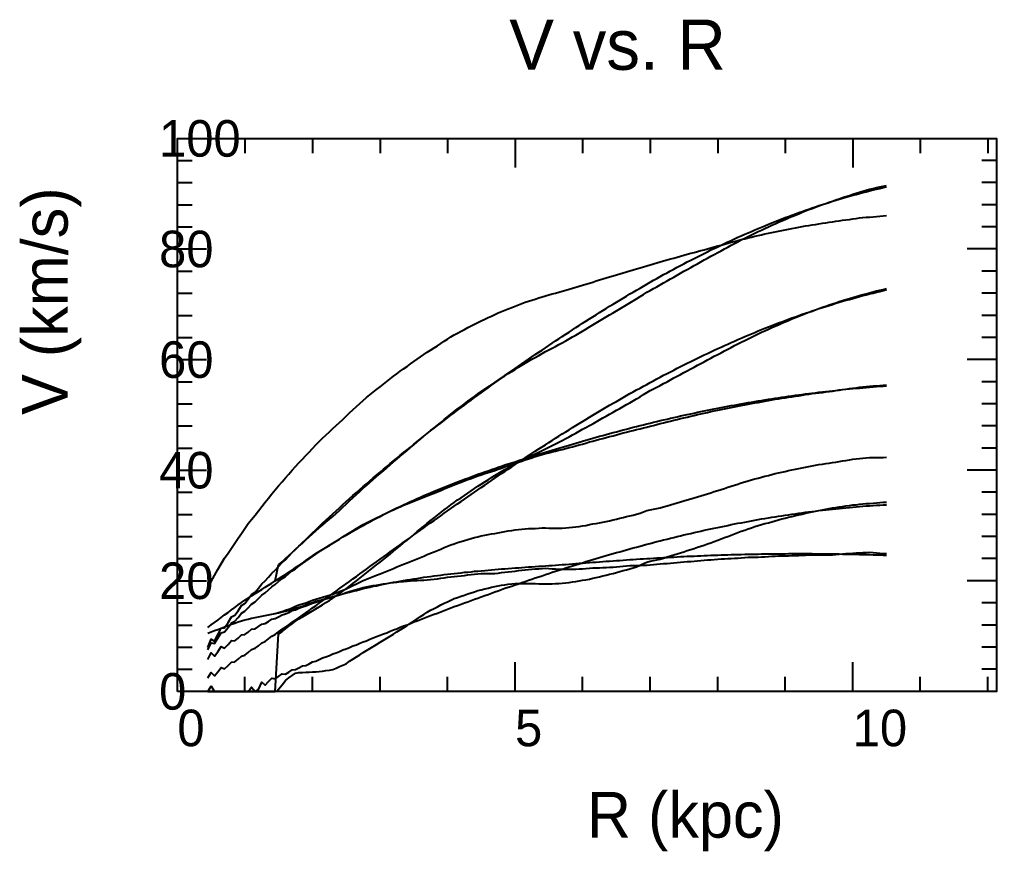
# Model space of a CAD drawing. Extents: x -35 to 179, y -35 to 147.
import ezdxf

# ---------------------------------------------------------------- set-up
doc = ezdxf.new("R2010")
doc.units = 0

msp = doc.modelspace()

# ---------------------------------------------------------------- linework, layer by layer
at = {"color": 0}
for p, q in [((14.78, 120.96), (14.78, 117.76)), ((29.55, 120.96), (29.55, 117.76)), ((44.33, 120.96), (44.33, 117.76)), ((59.1, 120.96), (59.1, 117.76)), ((73.88, 120.96), (73.88, 114.56)), ((88.66, 120.96), (88.66, 117.76)), ((103.43, 120.96), (103.43, 117.76)), ((118.21, 120.96), (118.21, 117.76)), ((132.98, 120.96), (132.98, 117.76)), ((147.76, 120.96), (147.76, 114.56)), ((162.54, 120.96), (162.54, 117.76)), ((177.31, 120.96), (177.31, 117.76)), ((0, 116.12), (3.2, 116.12)), ((179.2, 116.12), (176, 116.12)), ((0, 111.28), (3.2, 111.28)), ((179.2, 111.28), (176, 111.28)), ((0, 106.44), (3.2, 106.44)), ((179.2, 106.44), (176, 106.44)), ((0, 101.6), (3.2, 101.6)), ((179.2, 101.6), (176, 101.6)), ((0, 96.77), (6.4, 96.77)), ((179.2, 96.77), (172.8, 96.77)), ((0, 91.93), (3.2, 91.93)), ((179.2, 91.93), (176, 91.93)), ((0, 87.09), (3.2, 87.09)), ((179.2, 87.09), (176, 87.09)), ((0, 82.25), (3.2, 82.25)), ((179.2, 82.25), (176, 82.25)), ((0, 77.41), (3.2, 77.41)), ((179.2, 77.41), (176, 77.41)), ((0, 72.57), (6.4, 72.57)), ((179.2, 72.57), (172.8, 72.57)), ((0, 67.74), (3.2, 67.74)), ((179.2, 67.74), (176, 67.74)), ((0, 62.9), (3.2, 62.9)), ((179.2, 62.9), (176, 62.9)), ((0, 58.06), (3.2, 58.06)), ((179.2, 58.06), (176, 58.06)), ((0, 53.22), (3.2, 53.22)), ((179.2, 53.22), (176, 53.22)), ((0, 48.38), (6.4, 48.38)), ((179.2, 48.38), (172.8, 48.38)), ((0, 43.54), (3.2, 43.54)), ((179.2, 43.54), (176, 43.54)), ((0, 38.71), (3.2, 38.71)), ((179.2, 38.71), (176, 38.71)), ((0, 33.87), (3.2, 33.87)), ((179.2, 33.87), (176, 33.87)), ((0, 29.03), (3.2, 29.03)), ((179.2, 29.03), (176, 29.03)), ((0, 24.19), (6.4, 24.19)), ((179.2, 24.19), (172.8, 24.19)), ((0, 19.35), (3.2, 19.35)), ((179.2, 19.35), (176, 19.35)), ((0, 14.51), (3.2, 14.51)), ((179.2, 14.51), (176, 14.51)), ((0, 9.68), (3.2, 9.68)), ((179.2, 9.68), (176, 9.68)), ((0, 4.84), (3.2, 4.84)), ((73.88, 0), (73.88, 6.4)), ((147.76, 0), (147.76, 6.4)), ((179.2, 4.84), (176, 4.84)), ((14.78, 0), (14.78, 3.2)), ((29.55, 0), (29.55, 3.2)), ((44.33, 0), (44.33, 3.2)), ((59.1, 0), (59.1, 3.2)), ((88.66, 0), (88.66, 3.2)), ((103.43, 0), (103.43, 3.2)), ((118.21, 0), (118.21, 3.2)), ((132.98, 0), (132.98, 3.2)), ((162.54, 0), (162.54, 3.2)), ((177.31, 0), (177.31, 3.2))]:
    msp.add_line(p, q, dxfattribs=at)
msp.add_lwpolyline([(0, 0), (0, 120.96), (179.2, 120.96), (179.2, 0)], close=True, dxfattribs=at)
at = {"color": 4}
for points in [[(6.65, 14), (7.39, 14.53), (8.13, 15.07), (8.87, 15.61), (9.6, 16.15), (10.34, 16.71), (11.08, 17.26), (11.82, 17.82), (12.56, 18.36), (13.3, 18.9), (14.04, 19.44), (14.78, 19.94), (15.51, 20.42), (16.25, 20.9), (16.99, 21.39), (17.73, 21.84), (18.47, 22.3), (19.21, 22.77), (19.95, 23.23), (20.69, 23.69), (21.43, 24.16), (22.16, 27.67), (22.9, 28.32), (23.64, 29.03), (24.38, 29.7), (25.12, 30.39), (25.86, 31.12), (26.6, 31.79), (27.34, 32.44), (28.07, 33.12), (28.81, 33.78), (29.55, 34.45), (30.29, 35.13), (31.03, 35.74), (31.77, 36.36), (32.51, 37.01), (33.25, 37.65), (33.98, 38.28), (34.72, 38.94), (35.46, 39.6), (36.2, 40.27), (36.94, 40.95), (37.68, 41.65), (38.42, 42.34), (39.16, 43.04), (39.9, 43.73), (40.63, 44.42), (41.37, 45.07), (42.11, 45.71), (42.85, 46.35), (43.59, 47.01), (44.33, 47.64), (45.07, 48.27), (45.81, 48.93), (46.54, 49.55), (47.28, 50.18), (48.02, 50.82), (48.76, 51.45), (49.5, 52.06), (50.24, 52.69), (50.98, 53.32), (51.72, 53.94), (52.45, 54.57), (53.19, 55.18), (53.93, 55.79), (54.67, 56.42), (55.41, 57.04), (56.15, 57.62), (56.89, 58.24), (57.63, 58.85), (58.37, 59.45), (59.1, 60.07), (59.84, 60.65), (60.58, 61.24), (61.32, 61.8), (62.06, 62.35), (62.8, 62.9), (63.54, 63.46), (64.28, 64), (65.01, 64.53), (65.75, 65.07), (66.49, 65.59), (67.23, 66.1), (67.97, 66.59), (68.71, 67.07), (69.45, 67.54), (70.19, 68.05), (70.92, 68.55), (71.66, 69.02), (72.4, 69.51), (73.14, 69.98), (73.88, 70.44), (74.62, 70.9), (75.36, 71.34), (76.1, 71.78), (76.84, 72.22), (77.57, 72.64), (78.31, 73.05), (79.05, 73.48), (79.79, 73.9), (80.53, 74.31), (81.27, 74.69), (82.01, 75.07), (82.75, 75.46), (83.48, 75.87), (84.22, 76.27), (84.96, 76.68), (85.7, 77.11), (86.44, 77.53), (87.18, 77.95), (87.92, 78.39), (88.66, 78.82), (89.39, 79.26), (90.13, 79.72), (90.87, 80.17), (91.61, 80.6), (92.35, 81.04), (93.09, 81.48), (93.83, 81.92), (94.57, 82.37), (95.31, 82.81), (96.04, 83.24), (96.78, 83.7), (97.52, 84.14), (98.26, 84.58), (99, 85.02), (99.74, 85.43), (100.48, 85.88), (101.22, 86.35), (101.95, 86.82), (102.69, 87.29), (103.43, 87.71), (104.17, 88.11), (104.91, 88.52), (105.65, 88.94), (106.39, 89.37), (107.13, 89.79), (107.86, 90.22), (108.6, 90.64), (109.34, 91.06), (110.08, 91.48), (110.82, 91.9), (111.56, 92.31), (112.3, 92.73), (113.04, 93.14), (113.78, 93.54), (114.51, 93.96), (115.25, 94.36), (115.99, 94.76), (116.73, 95.18), (117.47, 95.58), (118.21, 95.98), (118.95, 96.39), (119.69, 96.79), (120.42, 97.18), (121.16, 97.58), (121.9, 97.97), (122.64, 98.35), (123.38, 98.75), (124.12, 99.13), (124.86, 99.5), (125.6, 99.87), (126.33, 100.23), (127.07, 100.57), (127.81, 100.92), (128.55, 101.27), (129.29, 101.61), (130.03, 101.96), (130.77, 102.29), (131.51, 102.61), (132.25, 102.94), (132.98, 103.25), (133.72, 103.56), (134.46, 103.88), (135.2, 104.18), (135.94, 104.48), (136.68, 104.79), (137.42, 105.09), (138.16, 105.38), (138.89, 105.66), (139.63, 105.94), (140.37, 106.2), (141.11, 106.47), (141.85, 106.73), (142.59, 106.99), (143.33, 107.24), (144.07, 107.5), (144.8, 107.76), (145.54, 108.02), (146.28, 108.26), (147.02, 108.5), (147.76, 108.75), (148.5, 108.97), (149.24, 109.19), (149.98, 109.42), (150.72, 109.62), (151.45, 109.83), (152.19, 110.01), (152.93, 110.19), (153.67, 110.35), (154.41, 110.52), (155.15, 110.69)], [(6.65, 0), (7.39, 0), (8.13, 0), (8.87, 0), (9.6, 0), (10.34, 0), (11.08, 0), (11.82, 0), (12.56, 0), (13.3, 0), (14.04, 0), (14.78, 0), (15.51, 0), (16.25, 0), (16.99, 0), (17.73, 0), (18.47, 0), (19.21, 0), (19.95, 0), (20.69, 0), (21.43, 0), (22.16, 12.62), (22.9, 13.13), (23.64, 13.71), (24.38, 14.25), (25.12, 14.79), (25.86, 15.36), (26.6, 15.84), (27.34, 16.27), (28.07, 16.71), (28.81, 17.15), (29.55, 17.59), (30.29, 18.06), (31.03, 18.5), (31.77, 18.95), (32.51, 19.44), (33.25, 19.9), (33.98, 20.36), (34.72, 20.88), (35.46, 21.4), (36.2, 21.91), (36.94, 22.45), (37.68, 23.03), (38.42, 23.6), (39.16, 24.19), (39.9, 24.76), (40.63, 25.34), (41.37, 25.93), (42.11, 26.51), (42.85, 27.09), (43.59, 27.69), (44.33, 28.27), (45.07, 28.86), (45.81, 29.46), (46.54, 30.05), (47.28, 30.64), (48.02, 31.26), (48.76, 31.86), (49.5, 32.46), (50.24, 33.07), (50.98, 33.69), (51.72, 34.31), (52.45, 34.95), (53.19, 35.56), (53.93, 36.17), (54.67, 36.8), (55.41, 37.41), (56.15, 37.97), (56.89, 38.56), (57.63, 39.13), (58.37, 39.68), (59.1, 40.25), (59.84, 40.8), (60.58, 41.35), (61.32, 41.87), (62.06, 42.37), (62.8, 42.88), (63.54, 43.39), (64.28, 43.88), (65.01, 44.37), (65.75, 44.88), (66.49, 45.34), (67.23, 45.81), (67.97, 46.29), (68.71, 46.76), (69.45, 47.19), (70.19, 47.65), (70.92, 48.1), (71.66, 48.51), (72.4, 48.93), (73.14, 49.33), (73.88, 49.74), (74.62, 50.12), (75.36, 50.5), (76.1, 50.87), (76.84, 51.24), (77.57, 51.6), (78.31, 51.95), (79.05, 52.31), (79.79, 52.67), (80.53, 53.03), (81.27, 53.41), (82.01, 53.77), (82.75, 54.15), (83.48, 54.53), (84.22, 54.9), (84.96, 55.3), (85.7, 55.71), (86.44, 56.1), (87.18, 56.49), (87.92, 56.91), (88.66, 57.32), (89.39, 57.72), (90.13, 58.14), (90.87, 58.55), (91.61, 58.96), (92.35, 59.39), (93.09, 59.81), (93.83, 60.22), (94.57, 60.65), (95.31, 61.07), (96.04, 61.48), (96.78, 61.91), (97.52, 62.33), (98.26, 62.73), (99, 63.15), (99.74, 63.55), (100.48, 63.99), (101.22, 64.46), (101.95, 64.93), (102.69, 65.39), (103.43, 65.78), (104.17, 66.16), (104.91, 66.54), (105.65, 66.92), (106.39, 67.34), (107.13, 67.74), (107.86, 68.15), (108.6, 68.55), (109.34, 68.94), (110.08, 69.35), (110.82, 69.75), (111.56, 70.14), (112.3, 70.54), (113.04, 70.93), (113.78, 71.32), (114.51, 71.72), (115.25, 72.1), (115.99, 72.49), (116.73, 72.89), (117.47, 73.29), (118.21, 73.68), (118.95, 74.08), (119.69, 74.47), (120.42, 74.86), (121.16, 75.25), (121.9, 75.64), (122.64, 76.02), (123.38, 76.41), (124.12, 76.78), (124.86, 77.14), (125.6, 77.51), (126.33, 77.87), (127.07, 78.22), (127.81, 78.56), (128.55, 78.89), (129.29, 79.23), (130.03, 79.56), (130.77, 79.88), (131.51, 80.21), (132.25, 80.53), (132.98, 80.84), (133.72, 81.15), (134.46, 81.47), (135.2, 81.76), (135.94, 82.05), (136.68, 82.35), (137.42, 82.64), (138.16, 82.92), (138.89, 83.2), (139.63, 83.48), (140.37, 83.74), (141.11, 84.01), (141.85, 84.27), (142.59, 84.53), (143.33, 84.78), (144.07, 85.02), (144.8, 85.26), (145.54, 85.5), (146.28, 85.73), (147.02, 85.95), (147.76, 86.18), (148.5, 86.38), (149.24, 86.59), (149.98, 86.8), (150.72, 86.99), (151.45, 87.19), (152.19, 87.39), (152.93, 87.58), (153.67, 87.75), (154.41, 87.93), (155.15, 88.11)], [(6.65, 14), (7.39, 14.53), (8.13, 15.07), (8.87, 15.61), (9.6, 16.15), (10.34, 16.71), (11.08, 17.26), (11.82, 17.82), (12.56, 18.36), (13.3, 18.9), (14.04, 19.44), (14.78, 19.94), (15.51, 20.42), (16.25, 20.9), (16.99, 21.39), (17.73, 21.84), (18.47, 22.3), (19.21, 22.77), (19.95, 23.23), (20.69, 23.69), (21.43, 24.16), (22.16, 24.62), (22.9, 25.1), (23.64, 25.58), (24.38, 26.06), (25.12, 26.55), (25.86, 27.07), (26.6, 27.57), (27.34, 28.07), (28.07, 28.6), (28.81, 29.11), (29.55, 29.62), (30.29, 30.13), (31.03, 30.58), (31.77, 31.04), (32.51, 31.5), (33.25, 31.96), (33.98, 32.41), (34.72, 32.87), (35.46, 33.32), (36.2, 33.78), (36.94, 34.25), (37.68, 34.7), (38.42, 35.15), (39.16, 35.6), (39.9, 36.04), (40.63, 36.48), (41.37, 36.86), (42.11, 37.24), (42.85, 37.61), (43.59, 37.98), (44.33, 38.34), (45.07, 38.7), (45.81, 39.06), (46.54, 39.4), (47.28, 39.73), (48.02, 40.07), (48.76, 40.4), (49.5, 40.71), (50.24, 41.02), (50.98, 41.33), (51.72, 41.62), (52.45, 41.91), (53.19, 42.19), (53.93, 42.47), (54.67, 42.77), (55.41, 43.05), (56.15, 43.34), (56.89, 43.65), (57.63, 43.96), (58.37, 44.27), (59.1, 44.59), (59.84, 44.88), (60.58, 45.16), (61.32, 45.46), (62.06, 45.74), (62.8, 46.02), (63.54, 46.31), (64.28, 46.59), (65.01, 46.85), (65.75, 47.12), (66.49, 47.39), (67.23, 47.65), (67.97, 47.87), (68.71, 48.09), (69.45, 48.32), (70.19, 48.58), (70.92, 48.84), (71.66, 49.1), (72.4, 49.37), (73.14, 49.63), (73.88, 49.88), (74.62, 50.14), (75.36, 50.39), (76.1, 50.63), (76.84, 50.88), (77.57, 51.12), (78.31, 51.36), (79.05, 51.6), (79.79, 51.83), (80.53, 52.05), (81.27, 52.21), (82.01, 52.38), (82.75, 52.55), (83.48, 52.75), (84.22, 52.94), (84.96, 53.13), (85.7, 53.33), (86.44, 53.52), (87.18, 53.7), (87.92, 53.9), (88.66, 54.11), (89.39, 54.32), (90.13, 54.55), (90.87, 54.76), (91.61, 54.95), (92.35, 55.15), (93.09, 55.34), (93.83, 55.53), (94.57, 55.73), (95.31, 55.93), (96.04, 56.12), (96.78, 56.33), (97.52, 56.53), (98.26, 56.73), (99, 56.93), (99.74, 57.1), (100.48, 57.27), (101.22, 57.45), (101.95, 57.64), (102.69, 57.82), (103.43, 58.01), (104.17, 58.19), (104.91, 58.38), (105.65, 58.57), (106.39, 58.76), (107.13, 58.94), (107.86, 59.13), (108.6, 59.3), (109.34, 59.48), (110.08, 59.66), (110.82, 59.84), (111.56, 60.01), (112.3, 60.19), (113.04, 60.36), (113.78, 60.53), (114.51, 60.7), (115.25, 60.87), (115.99, 61.03), (116.73, 61.2), (117.47, 61.36), (118.21, 61.51), (118.95, 61.67), (119.69, 61.82), (120.42, 61.97), (121.16, 62.12), (121.9, 62.26), (122.64, 62.4), (123.38, 62.56), (124.12, 62.7), (124.86, 62.85), (125.6, 62.98), (126.33, 63.1), (127.07, 63.22), (127.81, 63.35), (128.55, 63.49), (129.29, 63.63), (130.03, 63.77), (130.77, 63.89), (131.51, 64), (132.25, 64.12), (132.98, 64.23), (133.72, 64.34), (134.46, 64.46), (135.2, 64.57), (135.94, 64.68), (136.68, 64.81), (137.42, 64.92), (138.16, 65.03), (138.89, 65.13), (139.63, 65.22), (140.37, 65.32), (141.11, 65.41), (141.85, 65.5), (142.59, 65.59), (143.33, 65.68), (144.07, 65.78), (144.8, 65.9), (145.54, 66.01), (146.28, 66.12), (147.02, 66.22), (147.76, 66.33), (148.5, 66.43), (149.24, 66.53), (149.98, 66.62), (150.72, 66.7), (151.45, 66.79), (152.19, 66.83), (152.93, 66.87), (153.67, 66.91), (154.41, 66.95), (155.15, 67.01)]]:
    msp.add_lwpolyline(points, dxfattribs=at)
at = {"color": 3}
for points in [[(6.65, 9.59), (7.39, 11.43), (8.13, 11.01), (8.87, 12.37), (9.6, 13.85), (10.34, 13.91), (11.08, 15.06), (11.82, 16.31), (12.56, 16.64), (13.3, 17.65), (14.04, 18.76), (14.78, 19.23), (15.51, 20.17), (16.25, 21.18), (16.99, 21.73), (17.73, 22.61), (18.47, 23.55), (19.21, 24.16), (19.95, 24.99), (20.69, 25.88), (21.43, 26.51), (22.16, 27.31), (22.9, 28.16), (23.64, 28.8), (24.38, 29.58), (25.12, 30.39), (25.86, 31.04), (26.6, 31.79), (27.34, 32.57), (28.07, 33.22), (28.81, 33.95), (29.55, 34.71), (30.29, 35.36), (31.03, 36.07), (31.77, 36.8), (32.51, 37.45), (33.25, 38.15), (33.98, 38.86), (34.72, 39.5), (35.46, 40.18), (36.2, 40.88), (36.94, 41.51), (37.68, 42.18), (38.42, 42.86), (39.16, 43.49), (39.9, 44.14), (40.63, 44.8), (41.37, 45.43), (42.11, 46.06), (42.85, 46.71), (43.59, 47.33), (44.33, 47.96), (45.07, 48.59), (45.81, 49.2), (46.54, 49.82), (47.28, 50.44), (48.02, 51.04), (48.76, 51.65), (49.5, 52.26), (50.24, 52.85), (50.98, 53.45), (51.72, 54.05), (52.45, 54.64), (53.19, 55.22), (53.93, 55.81), (54.67, 56.39), (55.41, 56.97), (56.15, 57.55), (56.89, 58.13), (57.63, 58.69), (58.37, 59.26), (59.1, 59.83), (59.84, 60.39), (60.58, 60.95), (61.32, 61.51), (62.06, 62.06), (62.8, 62.62), (63.54, 63.17), (64.28, 63.71), (65.01, 64.26), (65.75, 64.81), (66.49, 65.34), (67.23, 65.88), (67.97, 66.42), (68.71, 66.95), (69.45, 67.48), (70.19, 68.01), (70.92, 68.53), (71.66, 69.06), (72.4, 69.58), (73.14, 70.1), (73.88, 70.61), (74.62, 71.13), (75.36, 71.64), (76.1, 72.15), (76.84, 72.66), (77.57, 73.17), (78.31, 73.67), (79.05, 74.18), (79.79, 74.67), (80.53, 75.17), (81.27, 75.67), (82.01, 76.16), (82.75, 76.65), (83.48, 77.15), (84.22, 77.63), (84.96, 78.11), (85.7, 78.61), (86.44, 79.08), (87.18, 79.56), (87.92, 80.05), (88.66, 80.52), (89.39, 80.99), (90.13, 81.47), (90.87, 81.94), (91.61, 82.4), (92.35, 82.87), (93.09, 83.33), (93.83, 83.78), (94.57, 84.25), (95.31, 84.7), (96.04, 85.15), (96.78, 85.6), (97.52, 86.04), (98.26, 86.48), (99, 86.93), (99.74, 87.36), (100.48, 87.79), (101.22, 88.23), (101.95, 88.65), (102.69, 89.08), (103.43, 89.51), (104.17, 89.92), (104.91, 90.33), (105.65, 90.75), (106.39, 91.16), (107.13, 91.56), (107.86, 91.97), (108.6, 92.36), (109.34, 92.76), (110.08, 93.16), (110.82, 93.54), (111.56, 93.93), (112.3, 94.32), (113.04, 94.69), (113.78, 95.07), (114.51, 95.45), (115.25, 95.81), (115.99, 96.18), (116.73, 96.55), (117.47, 96.9), (118.21, 97.25), (118.95, 97.61), (119.69, 97.96), (120.42, 98.3), (121.16, 98.65), (121.9, 98.98), (122.64, 99.32), (123.38, 99.65), (124.12, 99.98), (124.86, 100.3), (125.6, 100.63), (126.33, 100.94), (127.07, 101.25), (127.81, 101.57), (128.55, 101.87), (129.29, 102.17), (130.03, 102.47), (130.77, 102.76), (131.51, 103.05), (132.25, 103.35), (132.98, 103.63), (133.72, 103.9), (134.46, 104.19), (135.2, 104.46), (135.94, 104.72), (136.68, 104.99), (137.42, 105.25), (138.16, 105.5), (138.89, 105.76), (139.63, 106.01), (140.37, 106.25), (141.11, 106.5), (141.85, 106.74), (142.59, 106.97), (143.33, 107.21), (144.07, 107.43), (144.8, 107.65), (145.54, 107.88), (146.28, 108.09), (147.02, 108.3), (147.76, 108.51), (148.5, 108.71), (149.24, 108.91), (149.98, 109.11), (150.72, 109.3), (151.45, 109.49), (152.19, 109.68), (152.93, 109.86), (153.67, 110.03), (154.41, 110.21), (155.15, 110.38)], [(6.65, 2.97), (7.39, 4.16), (8.13, 3.42), (8.87, 4.27), (9.6, 5.2), (10.34, 4.95), (11.08, 5.63), (11.82, 6.41), (12.56, 6.43), (13.3, 7.04), (14.04, 7.73), (14.78, 7.92), (15.51, 8.49), (16.25, 9.14), (16.99, 9.42), (17.73, 9.97), (18.47, 10.59), (19.21, 10.93), (19.95, 11.48), (20.69, 12.08), (21.43, 12.47), (22.16, 13.01), (22.9, 13.59), (23.64, 14.02), (24.38, 14.56), (25.12, 15.13), (25.86, 15.58), (26.6, 16.12), (27.34, 16.69), (28.07, 17.16), (28.81, 17.7), (29.55, 18.26), (30.29, 18.74), (31.03, 19.28), (31.77, 19.84), (32.51, 20.33), (33.25, 20.87), (33.98, 21.43), (34.72, 21.93), (35.46, 22.47), (36.2, 23.03), (36.94, 23.54), (37.68, 24.07), (38.42, 24.63), (39.16, 25.14), (39.9, 25.68), (40.63, 26.23), (41.37, 26.75), (42.11, 27.28), (42.85, 27.83), (43.59, 28.36), (44.33, 28.89), (45.07, 29.43), (45.81, 29.96), (46.54, 30.49), (47.28, 31.03), (48.02, 31.56), (48.76, 32.09), (49.5, 32.63), (50.24, 33.16), (50.98, 33.69), (51.72, 34.22), (52.45, 34.75), (53.19, 35.27), (53.93, 35.81), (54.67, 36.33), (55.41, 36.85), (56.15, 37.38), (56.89, 37.91), (57.63, 38.43), (58.37, 38.95), (59.1, 39.47), (59.84, 39.99), (60.58, 40.51), (61.32, 41.03), (62.06, 41.54), (62.8, 42.06), (63.54, 42.58), (64.28, 43.09), (65.01, 43.6), (65.75, 44.11), (66.49, 44.62), (67.23, 45.12), (67.97, 45.63), (68.71, 46.13), (69.45, 46.63), (70.19, 47.14), (70.92, 47.63), (71.66, 48.13), (72.4, 48.63), (73.14, 49.12), (73.88, 49.61), (74.62, 50.11), (75.36, 50.59), (76.1, 51.08), (76.84, 51.57), (77.57, 52.05), (78.31, 52.53), (79.05, 53.02), (79.79, 53.49), (80.53, 53.96), (81.27, 54.44), (82.01, 54.91), (82.75, 55.38), (83.48, 55.85), (84.22, 56.31), (84.96, 56.77), (85.7, 57.24), (86.44, 57.69), (87.18, 58.14), (87.92, 58.61), (88.66, 59.05), (89.39, 59.5), (90.13, 59.95), (90.87, 60.39), (91.61, 60.83), (92.35, 61.28), (93.09, 61.71), (93.83, 62.14), (94.57, 62.58), (95.31, 63.01), (96.04, 63.43), (96.78, 63.87), (97.52, 64.28), (98.26, 64.7), (99, 65.13), (99.74, 65.54), (100.48, 65.94), (101.22, 66.36), (101.95, 66.76), (102.69, 67.16), (103.43, 67.57), (104.17, 67.96), (104.91, 68.36), (105.65, 68.76), (106.39, 69.14), (107.13, 69.53), (107.86, 69.92), (108.6, 70.29), (109.34, 70.67), (110.08, 71.05), (110.82, 71.42), (111.56, 71.79), (112.3, 72.16), (113.04, 72.52), (113.78, 72.88), (114.51, 73.24), (115.25, 73.59), (115.99, 73.94), (116.73, 74.3), (117.47, 74.64), (118.21, 74.98), (118.95, 75.32), (119.69, 75.65), (120.42, 75.98), (121.16, 76.32), (121.9, 76.64), (122.64, 76.96), (123.38, 77.29), (124.12, 77.6), (124.86, 77.91), (125.6, 78.23), (126.33, 78.53), (127.07, 78.83), (127.81, 79.14), (128.55, 79.43), (129.29, 79.72), (130.03, 80.02), (130.77, 80.3), (131.51, 80.58), (132.25, 80.87), (132.98, 81.14), (133.72, 81.42), (134.46, 81.69), (135.2, 81.95), (135.94, 82.22), (136.68, 82.48), (137.42, 82.73), (138.16, 82.98), (138.89, 83.24), (139.63, 83.48), (140.37, 83.72), (141.11, 83.97), (141.85, 84.2), (142.59, 84.43), (143.33, 84.66), (144.07, 84.89), (144.8, 85.1), (145.54, 85.33), (146.28, 85.54), (147.02, 85.75), (147.76, 85.96), (148.5, 86.16), (149.24, 86.36), (149.98, 86.56), (150.72, 86.75), (151.45, 86.94), (152.19, 87.13), (152.93, 87.31), (153.67, 87.49), (154.41, 87.67), (155.15, 87.84)], [(6.65, 9.11), (7.39, 10.64), (8.13, 10.47), (8.87, 11.61), (9.6, 12.84), (10.34, 13.01), (11.08, 13.97), (11.82, 14.99), (12.56, 15.34), (13.3, 16.19), (14.04, 17.09), (14.78, 17.53), (15.51, 18.29), (16.25, 19.11), (16.99, 19.59), (17.73, 20.3), (18.47, 21.04), (19.21, 21.54), (19.95, 22.2), (20.69, 22.89), (21.43, 23.39), (22.16, 24.02), (22.9, 24.66), (23.64, 25.16), (24.38, 25.75), (25.12, 26.35), (25.86, 26.84), (26.6, 27.4), (27.34, 27.97), (28.07, 28.45), (28.81, 28.98), (29.55, 29.52), (30.29, 29.98), (31.03, 30.49), (31.77, 31), (32.51, 31.45), (33.25, 31.93), (33.98, 32.42), (34.72, 32.85), (35.46, 33.31), (36.2, 33.77), (36.94, 34.2), (37.68, 34.63), (38.42, 35.07), (39.16, 35.48), (39.9, 35.9), (40.63, 36.32), (41.37, 36.71), (42.11, 37.11), (42.85, 37.52), (43.59, 37.9), (44.33, 38.28), (45.07, 38.66), (45.81, 39.03), (46.54, 39.39), (47.28, 39.76), (48.02, 40.12), (48.76, 40.47), (49.5, 40.82), (50.24, 41.16), (50.98, 41.5), (51.72, 41.84), (52.45, 42.17), (53.19, 42.49), (53.93, 42.81), (54.67, 43.13), (55.41, 43.44), (56.15, 43.76), (56.89, 44.06), (57.63, 44.36), (58.37, 44.66), (59.1, 44.96), (59.84, 45.25), (60.58, 45.54), (61.32, 45.83), (62.06, 46.11), (62.8, 46.39), (63.54, 46.67), (64.28, 46.94), (65.01, 47.21), (65.75, 47.48), (66.49, 47.74), (67.23, 48), (67.97, 48.26), (68.71, 48.52), (69.45, 48.77), (70.19, 49.02), (70.92, 49.27), (71.66, 49.52), (72.4, 49.76), (73.14, 50), (73.88, 50.24), (74.62, 50.49), (75.36, 50.72), (76.1, 50.95), (76.84, 51.19), (77.57, 51.42), (78.31, 51.65), (79.05, 51.88), (79.79, 52.1), (80.53, 52.33), (81.27, 52.56), (82.01, 52.78), (82.75, 53), (83.48, 53.22), (84.22, 53.44), (84.96, 53.65), (85.7, 53.88), (86.44, 54.09), (87.18, 54.31), (87.92, 54.53), (88.66, 54.74), (89.39, 54.95), (90.13, 55.16), (90.87, 55.37), (91.61, 55.58), (92.35, 55.79), (93.09, 55.99), (93.83, 56.2), (94.57, 56.4), (95.31, 56.6), (96.04, 56.8), (96.78, 57), (97.52, 57.19), (98.26, 57.38), (99, 57.58), (99.74, 57.77), (100.48, 57.96), (101.22, 58.15), (101.95, 58.33), (102.69, 58.51), (103.43, 58.7), (104.17, 58.87), (104.91, 59.05), (105.65, 59.23), (106.39, 59.4), (107.13, 59.57), (107.86, 59.75), (108.6, 59.92), (109.34, 60.08), (110.08, 60.25), (110.82, 60.41), (111.56, 60.57), (112.3, 60.74), (113.04, 60.89), (113.78, 61.05), (114.51, 61.2), (115.25, 61.35), (115.99, 61.5), (116.73, 61.66), (117.47, 61.8), (118.21, 61.94), (118.95, 62.09), (119.69, 62.23), (120.42, 62.37), (121.16, 62.51), (121.9, 62.64), (122.64, 62.77), (123.38, 62.91), (124.12, 63.04), (124.86, 63.16), (125.6, 63.29), (126.33, 63.42), (127.07, 63.54), (127.81, 63.66), (128.55, 63.78), (129.29, 63.89), (130.03, 64.01), (130.77, 64.12), (131.51, 64.23), (132.25, 64.35), (132.98, 64.45), (133.72, 64.56), (134.46, 64.66), (135.2, 64.76), (135.94, 64.86), (136.68, 64.96), (137.42, 65.06), (138.16, 65.15), (138.89, 65.25), (139.63, 65.34), (140.37, 65.43), (141.11, 65.52), (141.85, 65.6), (142.59, 65.68), (143.33, 65.77), (144.07, 65.85), (144.8, 65.93), (145.54, 66), (146.28, 66.08), (147.02, 66.15), (147.76, 66.23), (148.5, 66.29), (149.24, 66.36), (149.98, 66.43), (150.72, 66.49), (151.45, 66.56), (152.19, 66.62), (152.93, 66.68), (153.67, 66.74), (154.41, 66.79), (155.15, 66.85)]]:
    msp.add_lwpolyline(points, dxfattribs=at)
at = {"color": 6}
for points in [[(6.65, 22.81), (7.39, 24.02), (8.13, 25.37), (8.87, 26.67), (9.6, 27.87), (10.34, 29.11), (11.08, 30.2), (11.82, 31.33), (12.56, 32.41), (13.3, 33.5), (14.04, 34.57), (14.78, 35.65), (15.51, 36.72), (16.25, 37.61), (16.99, 38.56), (17.73, 39.5), (18.47, 40.43), (19.21, 41.37), (19.95, 42.28), (20.69, 43.19), (21.43, 44.1), (22.16, 44.97), (22.9, 45.82), (23.64, 46.68), (24.38, 47.52), (25.12, 48.36), (25.86, 49.21), (26.6, 50), (27.34, 50.79), (28.07, 51.58), (28.81, 52.36), (29.55, 53.13), (30.29, 53.9), (31.03, 54.67), (31.77, 55.37), (32.51, 56.08), (33.25, 56.78), (33.98, 57.47), (34.72, 58.15), (35.46, 58.82), (36.2, 59.49), (36.94, 60.2), (37.68, 60.91), (38.42, 61.62), (39.16, 62.33), (39.9, 62.96), (40.63, 63.61), (41.37, 64.26), (42.11, 64.86), (42.85, 65.46), (43.59, 66.05), (44.33, 66.65), (45.07, 67.22), (45.81, 67.8), (46.54, 68.38), (47.28, 68.93), (48.02, 69.48), (48.76, 70.02), (49.5, 70.56), (50.24, 71.1), (50.98, 71.63), (51.72, 72.16), (52.45, 72.68), (53.19, 73.18), (53.93, 73.68), (54.67, 74.18), (55.41, 74.66), (56.15, 75.14), (56.89, 75.62), (57.63, 76.09), (58.37, 76.57), (59.1, 77.05), (59.84, 77.53), (60.58, 77.96), (61.32, 78.36), (62.06, 78.77), (62.8, 79.18), (63.54, 79.57), (64.28, 79.97), (65.01, 80.36), (65.75, 80.72), (66.49, 81.06), (67.23, 81.41), (67.97, 81.75), (68.71, 82.09), (69.45, 82.44), (70.19, 82.78), (70.92, 83.13), (71.66, 83.41), (72.4, 83.7), (73.14, 84), (73.88, 84.29), (74.62, 84.57), (75.36, 84.85), (76.1, 85.13), (76.84, 85.35), (77.57, 85.58), (78.31, 85.82), (79.05, 86.05), (79.79, 86.28), (80.53, 86.51), (81.27, 86.74), (82.01, 86.93), (82.75, 87.13), (83.48, 87.34), (84.22, 87.55), (84.96, 87.76), (85.7, 87.98), (86.44, 88.2), (87.18, 88.42), (87.92, 88.64), (88.66, 88.86), (89.39, 89.08), (90.13, 89.31), (90.87, 89.54), (91.61, 89.77), (92.35, 89.99), (93.09, 90.21), (93.83, 90.43), (94.57, 90.65), (95.31, 90.89), (96.04, 91.12), (96.78, 91.36), (97.52, 91.58), (98.26, 91.8), (99, 92.01), (99.74, 92.23), (100.48, 92.45), (101.22, 92.67), (101.95, 92.89), (102.69, 93.1), (103.43, 93.31), (104.17, 93.52), (104.91, 93.73), (105.65, 93.94), (106.39, 94.15), (107.13, 94.37), (107.86, 94.58), (108.6, 94.79), (109.34, 94.99), (110.08, 95.2), (110.82, 95.41), (111.56, 95.61), (112.3, 95.82), (113.04, 96.02), (113.78, 96.22), (114.51, 96.42), (115.25, 96.61), (115.99, 96.82), (116.73, 97.02), (117.47, 97.23), (118.21, 97.43), (118.95, 97.64), (119.69, 97.85), (120.42, 98.06), (121.16, 98.25), (121.9, 98.44), (122.64, 98.62), (123.38, 98.81), (124.12, 99), (124.86, 99.19), (125.6, 99.39), (126.33, 99.58), (127.07, 99.73), (127.81, 99.9), (128.55, 100.06), (129.29, 100.21), (130.03, 100.36), (130.77, 100.51), (131.51, 100.66), (132.25, 100.81), (132.98, 100.96), (133.72, 101.11), (134.46, 101.25), (135.2, 101.39), (135.94, 101.54), (136.68, 101.68), (137.42, 101.8), (138.16, 101.92), (138.89, 102.04), (139.63, 102.16), (140.37, 102.28), (141.11, 102.4), (141.85, 102.52), (142.59, 102.63), (143.33, 102.74), (144.07, 102.85), (144.8, 102.96), (145.54, 103.05), (146.28, 103.15), (147.02, 103.25), (147.76, 103.35), (148.5, 103.45), (149.24, 103.56), (149.98, 103.66), (150.72, 103.71), (151.45, 103.76), (152.19, 103.82), (152.93, 103.88), (153.67, 103.95), (154.41, 104.01), (155.15, 104.08)], [(21.71, 0), (22.16, 0.51), (22.9, 1.44), (23.64, 2.38), (24.38, 2.94), (25.12, 3.45), (25.86, 3.95), (26.6, 4.16), (27.34, 4.16), (28.07, 4.17), (28.81, 4.18), (29.55, 4.24), (30.29, 4.3), (31.03, 4.36), (31.77, 4.42), (32.51, 4.56), (33.25, 4.67), (33.98, 4.79), (34.72, 5.09), (35.46, 5.41), (36.2, 5.74), (36.94, 6.06), (37.68, 6.59), (38.42, 7.08), (39.16, 7.56), (39.9, 8.02), (40.63, 8.48), (41.37, 8.94), (42.11, 9.4), (42.85, 9.84), (43.59, 10.29), (44.33, 10.74), (45.07, 11.19), (45.81, 11.64), (46.54, 12.09), (47.28, 12.54), (48.02, 13), (48.76, 13.46), (49.5, 13.92), (50.24, 14.38), (50.98, 14.89), (51.72, 15.39), (52.45, 15.88), (53.19, 16.36), (53.93, 16.83), (54.67, 17.3), (55.41, 17.78), (56.15, 18.14), (56.89, 18.52), (57.63, 18.91), (58.37, 19.27), (59.1, 19.61), (59.84, 19.96), (60.58, 20.31), (61.32, 20.56), (62.06, 20.82), (62.8, 21.08), (63.54, 21.32), (64.28, 21.56), (65.01, 21.79), (65.75, 22.03), (66.49, 22.22), (67.23, 22.41), (67.97, 22.6), (68.71, 22.8), (69.45, 22.94), (70.19, 23.09), (70.92, 23.25), (71.66, 23.34), (72.4, 23.42), (73.14, 23.5), (73.88, 23.58), (74.62, 23.58), (75.36, 23.61), (76.1, 23.63), (76.84, 23.62), (77.57, 23.59), (78.31, 23.57), (79.05, 23.54), (79.79, 23.54), (80.53, 23.54), (81.27, 23.54), (82.01, 23.55), (82.75, 23.58), (83.48, 23.61), (84.22, 23.64), (84.96, 23.74), (85.7, 23.84), (86.44, 23.93), (87.18, 24.03), (87.92, 24.17), (88.66, 24.29), (89.39, 24.42), (90.13, 24.57), (90.87, 24.74), (91.61, 24.9), (92.35, 25.06), (93.09, 25.25), (93.83, 25.44), (94.57, 25.63), (95.31, 25.82), (96.04, 26.02), (96.78, 26.22), (97.52, 26.43), (98.26, 26.61), (99, 26.8), (99.74, 26.99), (100.48, 27.26), (101.22, 27.61), (101.95, 27.95), (102.69, 28.29), (103.43, 28.45), (104.17, 28.61), (104.91, 28.77), (105.65, 28.92), (106.39, 29.17), (107.13, 29.4), (107.86, 29.63), (108.6, 29.86), (109.34, 30.09), (110.08, 30.33), (110.82, 30.56), (111.56, 30.8), (112.3, 31.04), (113.04, 31.28), (113.78, 31.52), (114.51, 31.76), (115.25, 32), (115.99, 32.24), (116.73, 32.52), (117.47, 32.8), (118.21, 33.07), (118.95, 33.35), (119.69, 33.63), (120.42, 33.9), (121.16, 34.18), (121.9, 34.46), (122.64, 34.74), (123.38, 35.01), (124.12, 35.29), (124.86, 35.54), (125.6, 35.79), (126.33, 36.04), (127.07, 36.26), (127.81, 36.47), (128.55, 36.69), (129.29, 36.9), (130.03, 37.1), (130.77, 37.3), (131.51, 37.51), (132.25, 37.71), (132.98, 37.9), (133.72, 38.09), (134.46, 38.28), (135.2, 38.45), (135.94, 38.62), (136.68, 38.79), (137.42, 38.97), (138.16, 39.12), (138.89, 39.28), (139.63, 39.45), (140.37, 39.59), (141.11, 39.73), (141.85, 39.87), (142.59, 40.01), (143.33, 40.13), (144.07, 40.25), (144.8, 40.37), (145.54, 40.47), (146.28, 40.57), (147.02, 40.67), (147.76, 40.77), (148.5, 40.84), (149.24, 40.92), (149.98, 40.99), (150.72, 41.06), (151.45, 41.13), (152.19, 41.2), (152.93, 41.26), (153.67, 41.31), (154.41, 41.36), (155.15, 41.41)]]:
    msp.add_lwpolyline(points, dxfattribs=at)
at = {"color": 1}
msp.add_lwpolyline([(6.65, 12.71), (7.39, 13), (8.13, 13.28), (8.87, 13.57), (9.6, 13.85), (10.34, 14.13), (11.08, 14.41), (11.82, 14.69), (12.56, 14.94), (13.3, 15.2), (14.04, 15.46), (14.78, 15.65), (15.51, 15.83), (16.25, 16.01), (16.99, 16.18), (17.73, 16.32), (18.47, 16.46), (19.21, 16.61), (19.95, 16.76), (20.69, 16.91), (21.43, 17.06), (22.16, 17.22), (22.9, 17.45), (23.64, 17.73), (24.38, 17.99), (25.12, 18.29), (25.86, 18.62), (26.6, 18.9), (27.34, 19.13), (28.07, 19.39), (28.81, 19.65), (29.55, 19.92), (30.29, 20.19), (31.03, 20.37), (31.77, 20.58), (32.51, 20.81), (33.25, 21.04), (33.98, 21.26), (34.72, 21.54), (35.46, 21.82), (36.2, 22.13), (36.94, 22.44), (37.68, 22.81), (38.42, 23.17), (39.16, 23.54), (39.9, 23.9), (40.63, 24.27), (41.37, 24.55), (42.11, 24.85), (42.85, 25.14), (43.59, 25.44), (44.33, 25.73), (45.07, 26.03), (45.81, 26.33), (46.54, 26.62), (47.28, 26.91), (48.02, 27.22), (48.76, 27.53), (49.5, 27.8), (50.24, 28.09), (50.98, 28.41), (51.72, 28.71), (52.45, 29.02), (53.19, 29.31), (53.93, 29.61), (54.67, 29.93), (55.41, 30.25), (56.15, 30.5), (56.89, 30.8), (57.63, 31.13), (58.37, 31.44), (59.1, 31.74), (59.84, 32.02), (60.58, 32.31), (61.32, 32.53), (62.06, 32.76), (62.8, 32.99), (63.54, 33.21), (64.28, 33.43), (65.01, 33.63), (65.75, 33.84), (66.49, 34.01), (67.23, 34.19), (67.97, 34.3), (68.71, 34.44), (69.45, 34.53), (70.19, 34.69), (70.92, 34.86), (71.66, 34.99), (72.4, 35.11), (73.14, 35.22), (73.88, 35.34), (74.62, 35.41), (75.36, 35.48), (76.1, 35.55), (76.84, 35.6), (77.57, 35.63), (78.31, 35.66), (79.05, 35.69), (79.79, 35.74), (80.53, 35.78), (81.27, 35.71), (82.01, 35.69), (82.75, 35.68), (83.48, 35.69), (84.22, 35.71), (84.96, 35.77), (85.7, 35.83), (86.44, 35.9), (87.18, 35.97), (87.92, 36.06), (88.66, 36.18), (89.39, 36.32), (90.13, 36.47), (90.87, 36.62), (91.61, 36.75), (92.35, 36.88), (93.09, 37.03), (93.83, 37.18), (94.57, 37.34), (95.31, 37.5), (96.04, 37.67), (96.78, 37.86), (97.52, 38.04), (98.26, 38.22), (99, 38.4), (99.74, 38.53), (100.48, 38.74), (101.22, 38.99), (101.95, 39.27), (102.69, 39.55), (103.43, 39.7), (104.17, 39.84), (104.91, 40.01), (105.65, 40.17), (106.39, 40.39), (107.13, 40.6), (107.86, 40.81), (108.6, 41.02), (109.34, 41.23), (110.08, 41.45), (110.82, 41.66), (111.56, 41.88), (112.3, 42.1), (113.04, 42.32), (113.78, 42.54), (114.51, 42.76), (115.25, 42.98), (115.99, 43.2), (116.73, 43.45), (117.47, 43.69), (118.21, 43.93), (118.95, 44.17), (119.69, 44.41), (120.42, 44.65), (121.16, 44.88), (121.9, 45.12), (122.64, 45.36), (123.38, 45.61), (124.12, 45.86), (124.86, 46.08), (125.6, 46.29), (126.33, 46.49), (127.07, 46.67), (127.81, 46.85), (128.55, 47.05), (129.29, 47.25), (130.03, 47.45), (130.77, 47.63), (131.51, 47.79), (132.25, 47.95), (132.98, 48.11), (133.72, 48.28), (134.46, 48.45), (135.2, 48.6), (135.94, 48.75), (136.68, 48.91), (137.42, 49.07), (138.16, 49.22), (138.89, 49.36), (139.63, 49.48), (140.37, 49.6), (141.11, 49.71), (141.85, 49.82), (142.59, 49.94), (143.33, 50.03), (144.07, 50.16), (144.8, 50.3), (145.54, 50.42), (146.28, 50.53), (147.02, 50.65), (147.76, 50.76), (148.5, 50.85), (149.24, 50.94), (149.98, 51.02), (150.72, 51.09), (151.45, 51.16), (152.19, 51.18), (152.93, 51.19), (153.67, 51.19), (154.41, 51.19), (155.15, 51.22)], dxfattribs=at)
at = {"color": 2}
for points in [[(6.65, 12.71), (7.39, 13), (8.13, 13.28), (8.87, 13.57), (9.6, 13.85), (10.34, 14.13), (11.08, 14.41), (11.82, 14.69), (12.56, 14.94), (13.3, 15.2), (14.04, 15.46), (14.78, 15.65), (15.51, 15.83), (16.25, 16.01), (16.99, 16.18), (17.73, 16.32), (18.47, 16.46), (19.21, 16.61), (19.95, 16.76), (20.69, 16.91), (21.43, 17.06), (22.16, 17.22), (22.9, 17.45), (23.64, 17.73), (24.38, 17.99), (25.12, 18.29), (25.86, 18.62), (26.6, 18.9), (27.34, 19.13), (28.07, 19.39), (28.81, 19.65), (29.55, 19.92), (30.29, 20.19), (31.03, 20.37), (31.77, 20.58), (32.51, 20.81), (33.25, 21.04), (33.98, 21.26), (34.72, 21.54), (35.46, 21.82), (36.2, 22.13), (36.94, 22.44), (37.68, 22.81), (38.42, 23.17), (39.16, 23.54), (39.9, 23.9), (40.63, 24.27), (41.37, 24.55), (42.11, 24.85), (42.85, 25.14), (43.59, 25.44), (44.33, 25.73), (45.07, 26.03), (45.81, 26.33), (46.54, 26.62), (47.28, 26.91), (48.02, 27.22), (48.76, 27.53), (49.5, 27.8), (50.24, 28.09), (50.98, 28.41), (51.72, 28.71), (52.45, 29.02), (53.19, 29.31), (53.93, 29.61), (54.67, 29.93), (55.41, 30.25), (56.15, 30.5), (56.89, 30.8), (57.63, 31.13), (58.37, 31.44), (59.1, 31.74), (59.84, 32.02), (60.58, 32.31), (61.32, 32.53), (62.06, 32.76), (62.8, 32.99), (63.54, 33.21), (64.28, 33.43), (65.01, 33.63), (65.75, 33.84), (66.49, 34.01), (67.23, 34.19), (67.97, 34.3), (68.71, 34.44), (69.45, 34.53), (70.19, 34.69), (70.92, 34.86), (71.66, 34.99), (72.4, 35.11), (73.14, 35.22), (73.88, 35.34), (74.62, 35.41), (75.36, 35.48), (76.1, 35.55), (76.84, 35.6), (77.57, 35.63), (78.31, 35.66), (79.05, 35.69), (79.79, 35.74), (80.53, 35.78), (81.27, 35.71), (82.01, 35.69), (82.75, 35.68), (83.48, 35.69), (84.22, 35.71), (84.96, 35.77), (85.7, 35.83), (86.44, 35.9), (87.18, 35.97), (87.92, 36.06), (88.66, 36.18), (89.39, 36.32), (90.13, 36.47), (90.87, 36.62), (91.61, 36.75), (92.35, 36.88), (93.09, 37.03), (93.83, 37.18), (94.57, 37.34), (95.31, 37.5), (96.04, 37.67), (96.78, 37.86), (97.52, 38.04), (98.26, 38.22), (99, 38.4), (99.74, 38.53), (100.48, 38.74), (101.22, 38.99), (101.95, 39.27), (102.69, 39.55), (103.43, 39.7), (104.17, 39.84), (104.91, 40.01), (105.65, 40.17), (106.39, 40.39), (107.13, 40.6), (107.86, 40.81), (108.6, 41.02), (109.34, 41.23), (110.08, 41.45), (110.82, 41.66), (111.56, 41.88), (112.3, 42.1), (113.04, 42.32), (113.78, 42.54), (114.51, 42.76), (115.25, 42.98), (115.99, 43.2), (116.73, 43.45), (117.47, 43.69), (118.21, 43.93), (118.95, 44.17), (119.69, 44.41), (120.42, 44.65), (121.16, 44.88), (121.9, 45.12), (122.64, 45.36), (123.38, 45.61), (124.12, 45.86), (124.86, 46.08), (125.6, 46.29), (126.33, 46.49), (127.07, 46.67), (127.81, 46.85), (128.55, 47.05), (129.29, 47.25), (130.03, 47.45), (130.77, 47.63), (131.51, 47.79), (132.25, 47.95), (132.98, 48.11), (133.72, 48.28), (134.46, 48.45), (135.2, 48.6), (135.94, 48.75), (136.68, 48.91), (137.42, 49.07), (138.16, 49.22), (138.89, 49.36), (139.63, 49.48), (140.37, 49.6), (141.11, 49.71), (141.85, 49.82), (142.59, 49.94), (143.33, 50.03), (144.07, 50.16), (144.8, 50.3), (145.54, 50.42), (146.28, 50.53), (147.02, 50.65), (147.76, 50.76), (148.5, 50.85), (149.24, 50.94), (149.98, 51.02), (150.72, 51.09), (151.45, 51.16), (152.19, 51.18), (152.93, 51.19), (153.67, 51.19), (154.41, 51.19), (155.15, 51.22)], [(6.65, 0), (7.39, 1.12), (8.13, 0), (8.87, 0), (9.6, 0), (10.34, 0), (11.08, 0), (11.82, 0), (12.56, 0), (13.3, 0), (14.04, 0), (14.78, 0), (15.51, 0), (16.25, 0.89), (16.99, 0), (17.73, 0.39), (18.47, 1.99), (19.21, 1.37), (19.95, 2.13), (20.69, 2.92), (21.43, 2.71), (22.16, 3.22), (22.9, 3.82), (23.64, 3.77), (24.38, 4.19), (25.12, 4.7), (25.86, 4.75), (26.6, 5.13), (27.34, 5.58), (28.07, 5.69), (28.81, 6.05), (29.55, 6.46), (30.29, 6.61), (31.03, 6.95), (31.77, 7.34), (32.51, 7.52), (33.25, 7.85), (33.98, 8.22), (34.72, 8.42), (35.46, 8.74), (36.2, 9.1), (36.94, 9.31), (37.68, 9.63), (38.42, 9.98), (39.16, 10.2), (39.9, 10.51), (40.63, 10.85), (41.37, 11.09), (42.11, 11.39), (42.85, 11.73), (43.59, 11.97), (44.33, 12.27), (45.07, 12.6), (45.81, 12.84), (46.54, 13.14), (47.28, 13.46), (48.02, 13.71), (48.76, 14.01), (49.5, 14.32), (50.24, 14.58), (50.98, 14.87), (51.72, 15.18), (52.45, 15.44), (53.19, 15.72), (53.93, 16.03), (54.67, 16.29), (55.41, 16.57), (56.15, 16.87), (56.89, 17.13), (57.63, 17.41), (58.37, 17.71), (59.1, 17.97), (59.84, 18.25), (60.58, 18.54), (61.32, 18.79), (62.06, 19.07), (62.8, 19.36), (63.54, 19.61), (64.28, 19.89), (65.01, 20.17), (65.75, 20.42), (66.49, 20.69), (67.23, 20.97), (67.97, 21.22), (68.71, 21.49), (69.45, 21.76), (70.19, 22.01), (70.92, 22.28), (71.66, 22.54), (72.4, 22.79), (73.14, 23.05), (73.88, 23.31), (74.62, 23.56), (75.36, 23.82), (76.1, 24.07), (76.84, 24.32), (77.57, 24.57), (78.31, 24.82), (79.05, 25.07), (79.79, 25.31), (80.53, 25.56), (81.27, 25.8), (82.01, 26.04), (82.75, 26.28), (83.48, 26.52), (84.22, 26.76), (84.96, 27), (85.7, 27.23), (86.44, 27.46), (87.18, 27.69), (87.92, 27.92), (88.66, 28.15), (89.39, 28.38), (90.13, 28.6), (90.87, 28.82), (91.61, 29.05), (92.35, 29.27), (93.09, 29.48), (93.83, 29.7), (94.57, 29.92), (95.31, 30.13), (96.04, 30.35), (96.78, 30.55), (97.52, 30.76), (98.26, 30.97), (99, 31.18), (99.74, 31.38), (100.48, 31.58), (101.22, 31.78), (101.95, 31.98), (102.69, 32.18), (103.43, 32.37), (104.17, 32.56), (104.91, 32.75), (105.65, 32.94), (106.39, 33.13), (107.13, 33.32), (107.86, 33.5), (108.6, 33.68), (109.34, 33.86), (110.08, 34.04), (110.82, 34.21), (111.56, 34.39), (112.3, 34.56), (113.04, 34.73), (113.78, 34.9), (114.51, 35.07), (115.25, 35.23), (115.99, 35.39), (116.73, 35.55), (117.47, 35.71), (118.21, 35.87), (118.95, 36.02), (119.69, 36.17), (120.42, 36.32), (121.16, 36.47), (121.9, 36.62), (122.64, 36.76), (123.38, 36.9), (124.12, 37.04), (124.86, 37.18), (125.6, 37.31), (126.33, 37.45), (127.07, 37.58), (127.81, 37.71), (128.55, 37.83), (129.29, 37.95), (130.03, 38.08), (130.77, 38.2), (131.51, 38.31), (132.25, 38.43), (132.98, 38.54), (133.72, 38.65), (134.46, 38.76), (135.2, 38.87), (135.94, 38.97), (136.68, 39.07), (137.42, 39.17), (138.16, 39.27), (138.89, 39.36), (139.63, 39.45), (140.37, 39.54), (141.11, 39.63), (141.85, 39.72), (142.59, 39.8), (143.33, 39.88), (144.07, 39.96), (144.8, 40.03), (145.54, 40.11), (146.28, 40.17), (147.02, 40.24), (147.76, 40.31), (148.5, 40.37), (149.24, 40.43), (149.98, 40.49), (150.72, 40.55), (151.45, 40.6), (152.19, 40.65), (152.93, 40.7), (153.67, 40.74), (154.41, 40.79), (155.15, 40.83)], [(6.65, 6.97), (7.39, 8.43), (8.13, 7.68), (8.87, 8.68), (9.6, 9.78), (10.34, 9.47), (11.08, 10.24), (11.82, 11.1), (12.56, 11.03), (13.3, 11.66), (14.04, 12.38), (14.78, 12.43), (15.51, 12.97), (16.25, 13.58), (16.99, 13.71), (17.73, 14.18), (18.47, 14.71), (19.21, 14.88), (19.95, 15.3), (20.69, 15.77), (21.43, 15.95), (22.16, 16.33), (22.9, 16.75), (23.64, 16.95), (24.38, 17.29), (25.12, 17.67), (25.86, 17.86), (26.6, 18.18), (27.34, 18.52), (28.07, 18.71), (28.81, 19), (29.55, 19.31), (30.29, 19.5), (31.03, 19.76), (31.77, 20.05), (32.51, 20.22), (33.25, 20.47), (33.98, 20.73), (34.72, 20.9), (35.46, 21.12), (36.2, 21.36), (36.94, 21.52), (37.68, 21.72), (38.42, 21.94), (39.16, 22.09), (39.9, 22.28), (40.63, 22.48), (41.37, 22.62), (42.11, 22.8), (42.85, 22.98), (43.59, 23.12), (44.33, 23.27), (45.07, 23.44), (45.81, 23.57), (46.54, 23.71), (47.28, 23.87), (48.02, 23.98), (48.76, 24.12), (49.5, 24.26), (50.24, 24.37), (50.98, 24.49), (51.72, 24.62), (52.45, 24.72), (53.19, 24.83), (53.93, 24.95), (54.67, 25.04), (55.41, 25.15), (56.15, 25.26), (56.89, 25.34), (57.63, 25.44), (58.37, 25.54), (59.1, 25.62), (59.84, 25.71), (60.58, 25.8), (61.32, 25.87), (62.06, 25.95), (62.8, 26.04), (63.54, 26.11), (64.28, 26.18), (65.01, 26.26), (65.75, 26.32), (66.49, 26.39), (67.23, 26.46), (67.97, 26.52), (68.71, 26.59), (69.45, 26.66), (70.19, 26.71), (70.92, 26.77), (71.66, 26.83), (72.4, 26.89), (73.14, 26.94), (73.88, 27), (74.62, 27.06), (75.36, 27.11), (76.1, 27.17), (76.84, 27.21), (77.57, 27.27), (78.31, 27.32), (79.05, 27.37), (79.79, 27.42), (80.53, 27.47), (81.27, 27.52), (82.01, 27.57), (82.75, 27.63), (83.48, 27.68), (84.22, 27.73), (84.96, 27.78), (85.7, 27.84), (86.44, 27.89), (87.18, 27.95), (87.92, 28.01), (88.66, 28.06), (89.39, 28.12), (90.13, 28.18), (90.87, 28.23), (91.61, 28.29), (92.35, 28.34), (93.09, 28.4), (93.83, 28.45), (94.57, 28.51), (95.31, 28.56), (96.04, 28.61), (96.78, 28.66), (97.52, 28.71), (98.26, 28.77), (99, 28.82), (99.74, 28.86), (100.48, 28.91), (101.22, 28.96), (101.95, 29.01), (102.69, 29.05), (103.43, 29.1), (104.17, 29.14), (104.91, 29.19), (105.65, 29.23), (106.39, 29.27), (107.13, 29.31), (107.86, 29.35), (108.6, 29.39), (109.34, 29.43), (110.08, 29.47), (110.82, 29.5), (111.56, 29.54), (112.3, 29.57), (113.04, 29.61), (113.78, 29.64), (114.51, 29.67), (115.25, 29.7), (115.99, 29.73), (116.73, 29.76), (117.47, 29.79), (118.21, 29.81), (118.95, 29.84), (119.69, 29.86), (120.42, 29.89), (121.16, 29.91), (121.9, 29.93), (122.64, 29.95), (123.38, 29.97), (124.12, 29.99), (124.86, 30.01), (125.6, 30.02), (126.33, 30.04), (127.07, 30.05), (127.81, 30.06), (128.55, 30.07), (129.29, 30.09), (130.03, 30.1), (130.77, 30.1), (131.51, 30.11), (132.25, 30.12), (132.98, 30.12), (133.72, 30.13), (134.46, 30.13), (135.2, 30.13), (135.94, 30.13), (136.68, 30.14), (137.42, 30.13), (138.16, 30.13), (138.89, 30.13), (139.63, 30.12), (140.37, 30.12), (141.11, 30.11), (141.85, 30.11), (142.59, 30.1), (143.33, 30.09), (144.07, 30.08), (144.8, 30.06), (145.54, 30.05), (146.28, 30.04), (147.02, 30.02), (147.76, 30.01), (148.5, 29.99), (149.24, 29.97), (149.98, 29.95), (150.72, 29.93), (151.45, 29.91), (152.19, 29.89), (152.93, 29.86), (153.67, 29.84), (154.41, 29.81), (155.15, 29.79)]]:
    msp.add_lwpolyline(points, dxfattribs=at)
at = {"color": 5}
msp.add_lwpolyline([(6.65, 12.71), (7.39, 13), (8.13, 13.28), (8.87, 13.57), (9.6, 13.85), (10.34, 14.13), (11.08, 14.41), (11.82, 14.69), (12.56, 14.94), (13.3, 15.2), (14.04, 15.46), (14.78, 15.65), (15.51, 15.83), (16.25, 16.01), (16.99, 16.18), (17.73, 16.32), (18.47, 16.46), (19.21, 16.61), (19.95, 16.76), (20.69, 16.91), (21.43, 17.06), (22.16, 17.21), (22.9, 17.39), (23.64, 17.57), (24.38, 17.75), (25.12, 17.96), (25.86, 18.2), (26.6, 18.44), (27.34, 18.67), (28.07, 18.94), (28.81, 19.2), (29.55, 19.46), (30.29, 19.72), (31.03, 19.9), (31.77, 20.1), (32.51, 20.3), (33.25, 20.51), (33.98, 20.72), (34.72, 20.93), (35.46, 21.13), (36.2, 21.37), (36.94, 21.6), (37.68, 21.84), (38.42, 22.06), (39.16, 22.29), (39.9, 22.52), (40.63, 22.74), (41.37, 22.87), (42.11, 23), (42.85, 23.13), (43.59, 23.26), (44.33, 23.38), (45.07, 23.5), (45.81, 23.62), (46.54, 23.72), (47.28, 23.81), (48.02, 23.91), (48.76, 24.01), (49.5, 24.07), (50.24, 24.13), (50.98, 24.2), (51.72, 24.24), (52.45, 24.28), (53.19, 24.32), (53.93, 24.36), (54.67, 24.42), (55.41, 24.47), (56.15, 24.52), (56.89, 24.61), (57.63, 24.73), (58.37, 24.84), (59.1, 24.95), (59.84, 25.04), (60.58, 25.13), (61.32, 25.22), (62.06, 25.3), (62.8, 25.38), (63.54, 25.47), (64.28, 25.55), (65.01, 25.62), (65.75, 25.69), (66.49, 25.75), (67.23, 25.82), (67.97, 25.8), (68.71, 25.81), (69.45, 25.82), (70.19, 25.89), (70.92, 25.98), (71.66, 26.06), (72.4, 26.15), (73.14, 26.24), (73.88, 26.32), (74.62, 26.41), (75.36, 26.49), (76.1, 26.56), (76.84, 26.63), (77.57, 26.71), (78.31, 26.77), (79.05, 26.83), (79.79, 26.89), (80.53, 26.95), (81.27, 26.86), (82.01, 26.81), (82.75, 26.77), (83.48, 26.76), (84.22, 26.76), (84.96, 26.76), (85.7, 26.75), (86.44, 26.76), (87.18, 26.76), (87.92, 26.77), (88.66, 26.82), (89.39, 26.88), (90.13, 26.94), (90.87, 27.01), (91.61, 27.03), (92.35, 27.06), (93.09, 27.08), (93.83, 27.12), (94.57, 27.16), (95.31, 27.2), (96.04, 27.24), (96.78, 27.3), (97.52, 27.37), (98.26, 27.43), (99, 27.5), (99.74, 27.5), (100.48, 27.52), (101.22, 27.54), (101.95, 27.59), (102.69, 27.63), (103.43, 27.68), (104.17, 27.73), (104.91, 27.81), (105.65, 27.87), (106.39, 27.94), (107.13, 28), (107.86, 28.06), (108.6, 28.12), (109.34, 28.19), (110.08, 28.25), (110.82, 28.31), (111.56, 28.38), (112.3, 28.44), (113.04, 28.5), (113.78, 28.56), (114.51, 28.62), (115.25, 28.68), (115.99, 28.75), (116.73, 28.81), (117.47, 28.87), (118.21, 28.91), (118.95, 28.96), (119.69, 29.01), (120.42, 29.05), (121.16, 29.09), (121.9, 29.13), (122.64, 29.17), (123.38, 29.22), (124.12, 29.28), (124.86, 29.33), (125.6, 29.35), (126.33, 29.37), (127.07, 29.38), (127.81, 29.4), (128.55, 29.46), (129.29, 29.52), (130.03, 29.58), (130.77, 29.61), (131.51, 29.62), (132.25, 29.63), (132.98, 29.64), (133.72, 29.66), (134.46, 29.69), (135.2, 29.72), (135.94, 29.75), (136.68, 29.79), (137.42, 29.83), (138.16, 29.87), (138.89, 29.88), (139.63, 29.88), (140.37, 29.88), (141.11, 29.88), (141.85, 29.88), (142.59, 29.88), (143.33, 29.89), (144.07, 29.93), (144.8, 30), (145.54, 30.06), (146.28, 30.13), (147.02, 30.18), (147.76, 30.24), (148.5, 30.3), (149.24, 30.34), (149.98, 30.37), (150.72, 30.4), (151.45, 30.42), (152.19, 30.36), (152.93, 30.3), (153.67, 30.23), (154.41, 30.17), (155.15, 30.14)], dxfattribs=at)

# ---------------------------------------------------------------- texts
at = {"color": 0}
for s, height, p in [('V vs. R', 11, (72.6, 135.96)), ('100', 8, (-4, 116.96)), ('80', 8, (-4, 92.77)), ('60', 8, (-4, 68.57)), ('40', 8, (-4, 44.38)), ('20', 8, (-4, 20.19)), ('0', 8, (-4, -4)), ('0', 8, (0, -12)), ('5', 8, (73.88, -12)), ('10', 8, (147.76, -12)), ('R (kpc)', 10, (89.6, -32))]:
    msp.add_text(s, height=height, dxfattribs=at).set_placement(p)
msp.add_text('V (km/s)', height=10, rotation=90, dxfattribs=at).set_placement((-24, 60.48))

doc.saveas('drawing.dxf')
